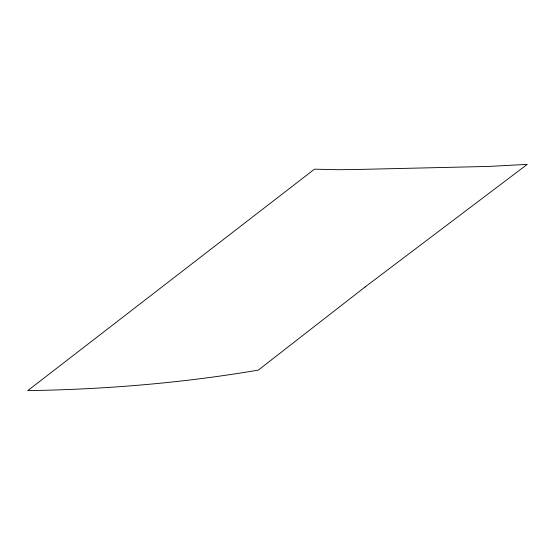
<?xml version="1.0" encoding="UTF-8"?>
<svg xmlns="http://www.w3.org/2000/svg" width="555" height="555" viewBox="0 0 555 555"><rect width="100%" height="100%" fill="white"/><g stroke="black" fill="none" stroke-linecap="round" stroke-linejoin="round"><path stroke-width="0.83" d="M365.037 287.018L258.29 370.116C182.123 383.068 104.985 389.437 27.75 390.623L314.477 169.171L338.134 169.719L360.701 169.393L488.865 166.424L527.25 164.377L365.037 287.018"/></g></svg>
